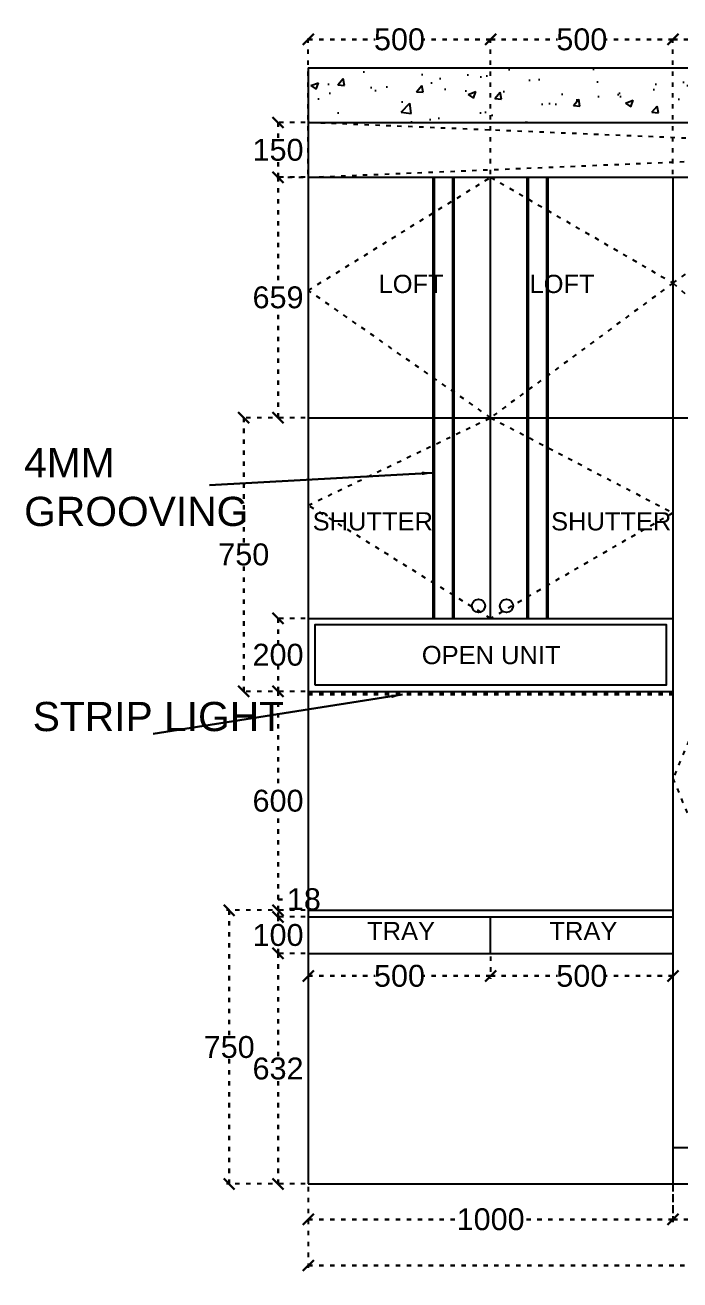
# Model space of a CAD drawing. Header units: millimetres. Extents: x 220712 to 1505573, y -354410 to 241923.
# Drawn here: x 233947 to 235742, y 84970 to 88409 of the extents above; entities that cross this region are included whole.
import ezdxf

# ---------------------------------------------------------------- set-up
doc = ezdxf.new("R2010")
doc.units = ezdxf.units.MM
doc.header["$MEASUREMENT"] = 0
doc.linetypes.add('ACAD_ISO03W100', pattern=[30, 12, -18])
doc.layers.add('Walls', color=253, linetype='Continuous')
doc.layers.add('Words', color=7, linetype='Continuous')
doc.styles.get("Standard").update_dxf_attribs({"font": 'arial.ttf'})
doc.dimstyles.get("Standard").update_dxf_attribs({"dimtxt": 60, "dimasz": 30, "dimexe": 7.75, "dimexo": 8.13, "dimgap": 0.63, "dimtad": 0, "dimtih": 1, "dimtoh": 1, "dimdec": 0, "dimzin": 0, "dimtxsty": 'Standard', "dimblk": 'OBLIQUE', "dimcen": 2.25, "dimclrd": 1, "dimclre": 1, "dimclrt": 1, "dimadec": 0, "dimazin": 0, "dimtfac": 1, "dimtdec": 0, "dimtofl": 0, "dimtmove": 0, "dimatfit": 3, "dimfxl": 1, "dimtolj": 1, "dimtzin": 0, "dimlwd": 30, "dimarcsym": 0})

# ---------------------------------------------------------------- blocks, each defined once
blk = doc.blocks.new('_Oblique')
at = {"color": 0, "linetype": 'ByBlock', "lineweight": -2}
blk.add_line((-0.5, -0.5), (0.5, 0.5), dxfattribs=at)
blk = doc.blocks.new('*D1628')
at = {"layer": 'Defpoints', "color": 0, "linetype": 'ACAD_ISO03W100', "transparency": 16777216}
for p in [(235723.4, 85332.9), (236137.4, 85332.9), (236137.4, 85135.9)]:
    blk.add_point(p, dxfattribs=at)
at = {"layer": 'Walls', "color": 1, "linetype": 'ACAD_ISO03W100', "lineweight": -2, "transparency": 16777216}
for p, q in [((235723.4, 85324.7), (235723.4, 85128.1)), ((236137.4, 85324.7), (236137.4, 85128.1))]:
    blk.add_line(p, q, dxfattribs=at)
at = {"layer": 'Walls', "color": 1, "linetype": 'ACAD_ISO03W100', "lineweight": 30, "transparency": 16777216}
for p, q in [((235723.4, 85135.9), (235862.4, 85135.9)), ((236137.4, 85135.9), (235998.4, 85135.9))]:
    blk.add_line(p, q, dxfattribs=at)
at = {"layer": 'Walls', "color": 1, "linetype": 'ACAD_ISO03W100', "lineweight": 30, "transparency": 16777216, "xscale": 30, "yscale": 30, "zscale": 30, "rotation": 180}
blk.add_blockref('_Oblique', (235723.4, 85135.9), dxfattribs=at)
at = {"layer": 'Walls', "color": 1, "linetype": 'ACAD_ISO03W100', "lineweight": 30, "transparency": 16777216, "xscale": 30, "yscale": 30, "zscale": 30}
blk.add_blockref('_Oblique', (236137.4, 85135.9), dxfattribs=at)
at = {"layer": 'Walls', "color": 1, "linetype": 'ACAD_ISO03W100', "transparency": 16777216, "insert": (235930.4, 85135.9), "char_height": 60, "attachment_point": 5}
blk.add_mtext('\\A1;414', dxfattribs=at)
blk = doc.blocks.new('*D1634')
at = {"layer": 'Defpoints', "color": 0, "linetype": 'ACAD_ISO03W100', "transparency": 16777216}
for p in [(234723.4, 85232.9), (238336.4, 85232.9), (238336.4, 85009.4)]:
    blk.add_point(p, dxfattribs=at)
at = {"layer": 'Walls', "color": 1, "linetype": 'ACAD_ISO03W100', "lineweight": -2, "transparency": 16777216}
for p, q in [((234723.4, 85224.7), (234723.4, 85001.6)), ((238336.4, 85224.7), (238336.4, 85001.6))]:
    blk.add_line(p, q, dxfattribs=at)
at = {"layer": 'Walls', "color": 1, "linetype": 'ACAD_ISO03W100', "lineweight": 30, "transparency": 16777216}
for p, q in [((234723.4, 85009.4), (236439.7, 85009.4)), ((238336.4, 85009.4), (236620.1, 85009.4))]:
    blk.add_line(p, q, dxfattribs=at)
at = {"layer": 'Walls', "color": 1, "linetype": 'ACAD_ISO03W100', "lineweight": 30, "transparency": 16777216, "xscale": 30, "yscale": 30, "zscale": 30, "rotation": 180}
blk.add_blockref('_Oblique', (234723.4, 85009.4), dxfattribs=at)
at = {"layer": 'Walls', "color": 1, "linetype": 'ACAD_ISO03W100', "lineweight": 30, "transparency": 16777216, "xscale": 30, "yscale": 30, "zscale": 30}
blk.add_blockref('_Oblique', (238336.4, 85009.4), dxfattribs=at)
at = {"layer": 'Walls', "color": 1, "linetype": 'ACAD_ISO03W100', "transparency": 16777216, "insert": (236529.9, 85009.4), "char_height": 60, "attachment_point": 5}
blk.add_mtext('\\A1;3613', dxfattribs=at)
blk = doc.blocks.new('*D1640')
at = {"layer": 'Defpoints', "color": 0, "linetype": 'ACAD_ISO03W100', "transparency": 16777216}
for p in [(234723.4, 85889.9), (235223.4, 85864.9), (234723.4, 85803)]:
    blk.add_point(p, dxfattribs=at)
at = {"layer": 'Walls', "color": 1, "linetype": 'ACAD_ISO03W100', "lineweight": -2, "transparency": 16777216}
for p, q in [((234723.4, 85881.7), (234723.4, 85795.2)), ((235223.4, 85856.7), (235223.4, 85795.2))]:
    blk.add_line(p, q, dxfattribs=at)
at = {"layer": 'Walls', "color": 1, "linetype": 'ACAD_ISO03W100', "lineweight": 30, "transparency": 16777216}
for p, q in [((234723.4, 85803), (234906.5, 85803)), ((235223.4, 85803), (235040.2, 85803))]:
    blk.add_line(p, q, dxfattribs=at)
at = {"layer": 'Walls', "color": 1, "linetype": 'ACAD_ISO03W100', "lineweight": 30, "transparency": 16777216, "xscale": 30, "yscale": 30, "zscale": 30, "rotation": 180}
blk.add_blockref('_Oblique', (234723.4, 85803), dxfattribs=at)
at = {"layer": 'Walls', "color": 1, "linetype": 'ACAD_ISO03W100', "lineweight": 30, "transparency": 16777216, "xscale": 30, "yscale": 30, "zscale": 30}
blk.add_blockref('_Oblique', (235223.4, 85803), dxfattribs=at)
at = {"layer": 'Walls', "color": 1, "linetype": 'ACAD_ISO03W100', "transparency": 16777216, "insert": (234973.4, 85803), "char_height": 60, "attachment_point": 5}
blk.add_mtext('\\A1;500', dxfattribs=at)
blk = doc.blocks.new('*D1641')
at = {"layer": 'Defpoints', "color": 0, "linetype": 'ACAD_ISO03W100', "transparency": 16777216}
for p in [(235723.4, 85889.9), (235223.4, 85864.9), (235723.4, 85803)]:
    blk.add_point(p, dxfattribs=at)
at = {"layer": 'Walls', "color": 1, "linetype": 'ACAD_ISO03W100', "lineweight": -2, "transparency": 16777216}
for p, q in [((235723.4, 85881.7), (235723.4, 85795.2)), ((235223.4, 85856.7), (235223.4, 85795.2))]:
    blk.add_line(p, q, dxfattribs=at)
at = {"layer": 'Walls', "color": 1, "linetype": 'ACAD_ISO03W100', "lineweight": 30, "transparency": 16777216}
for p, q in [((235223.4, 85803), (235406.5, 85803)), ((235723.4, 85803), (235540.2, 85803))]:
    blk.add_line(p, q, dxfattribs=at)
at = {"layer": 'Walls', "color": 1, "linetype": 'ACAD_ISO03W100', "lineweight": 30, "transparency": 16777216, "xscale": 30, "yscale": 30, "zscale": 30, "rotation": 180}
blk.add_blockref('_Oblique', (235223.4, 85803), dxfattribs=at)
at = {"layer": 'Walls', "color": 1, "linetype": 'ACAD_ISO03W100', "lineweight": 30, "transparency": 16777216, "xscale": 30, "yscale": 30, "zscale": 30}
blk.add_blockref('_Oblique', (235723.4, 85803), dxfattribs=at)
at = {"layer": 'Walls', "color": 1, "linetype": 'ACAD_ISO03W100', "transparency": 16777216, "insert": (235473.4, 85803), "char_height": 60, "attachment_point": 5}
blk.add_mtext('\\A1;500', dxfattribs=at)
blk = doc.blocks.new('*D1642')
at = {"layer": 'Defpoints', "color": 0, "linetype": 'ACAD_ISO03W100', "transparency": 16777216}
for p in [(234723.4, 85964.9), (234640.5, 85864.9), (234723.4, 85864.9)]:
    blk.add_point(p, dxfattribs=at)
at = {"layer": 'Walls', "color": 1, "linetype": 'ACAD_ISO03W100', "lineweight": -2, "transparency": 16777216}
for p, q in [((234715.2, 85964.9), (234632.8, 85964.9)), ((234715.2, 85864.9), (234632.8, 85864.9))]:
    blk.add_line(p, q, dxfattribs=at)
at = {"layer": 'Walls', "color": 1, "linetype": 'ACAD_ISO03W100', "lineweight": 30, "transparency": 16777216}
for p, q in [((234640.5, 85964.9), (234640.5, 85946.1)), ((234640.5, 85864.9), (234640.5, 85883.6))]:
    blk.add_line(p, q, dxfattribs=at)
at = {"layer": 'Walls', "color": 1, "linetype": 'ACAD_ISO03W100', "lineweight": 30, "transparency": 16777216, "xscale": 30, "yscale": 30, "zscale": 30}
for p, rotation in [((234640.5, 85964.9), 90), ((234640.5, 85864.9), 270)]:
    blk.add_blockref('_Oblique', p, dxfattribs=dict(at, rotation=rotation))
at = {"layer": 'Walls', "color": 1, "linetype": 'ACAD_ISO03W100', "transparency": 16777216, "insert": (234640.5, 85914.9), "char_height": 60, "attachment_point": 5}
blk.add_mtext('\\A1;100', dxfattribs=at)
blk = doc.blocks.new('*D1643')
at = {"layer": 'Defpoints', "color": 0, "linetype": 'ACAD_ISO03W100', "transparency": 16777216}
for p in [(234640.5, 85982.9), (234723.4, 85982.9), (234723.4, 85964.9)]:
    blk.add_point(p, dxfattribs=at)
at = {"layer": 'Walls', "color": 1, "linetype": 'ACAD_ISO03W100', "lineweight": 30, "transparency": 16777216}
for p, q in [((234640.5, 85982.9), (234640.5, 86012.9)), ((234640.5, 86012.9), (234670.5, 86012.9)), ((234640.5, 85964.9), (234640.5, 85982.9))]:
    blk.add_line(p, q, dxfattribs=at)
at = {"layer": 'Walls', "color": 1, "linetype": 'ACAD_ISO03W100', "lineweight": -2, "transparency": 16777216}
for p, q in [((234715.2, 85982.9), (234632.8, 85982.9)), ((234715.2, 85964.9), (234632.8, 85964.9))]:
    blk.add_line(p, q, dxfattribs=at)
at = {"layer": 'Walls', "color": 1, "linetype": 'ACAD_ISO03W100', "lineweight": 30, "transparency": 16777216, "xscale": 30, "yscale": 30, "zscale": 30}
for p, rotation in [((234640.5, 85982.9), 90), ((234640.5, 85964.9), 270)]:
    blk.add_blockref('_Oblique', p, dxfattribs=dict(at, rotation=rotation))
at = {"layer": 'Walls', "color": 1, "linetype": 'ACAD_ISO03W100', "transparency": 16777216, "insert": (234711.3, 86012.9), "char_height": 60, "attachment_point": 5}
blk.add_mtext('\\A1;18', dxfattribs=at)
blk = doc.blocks.new('*D1644')
at = {"layer": 'Defpoints', "color": 0, "linetype": 'ACAD_ISO03W100', "transparency": 16777216}
for p in [(234640.5, 86582.9), (234723.4, 86582.9), (234723.4, 85982.9)]:
    blk.add_point(p, dxfattribs=at)
at = {"layer": 'Walls', "color": 1, "linetype": 'ACAD_ISO03W100', "lineweight": -2, "transparency": 16777216}
for p, q in [((234715.2, 86582.9), (234632.8, 86582.9)), ((234715.2, 85982.9), (234632.8, 85982.9))]:
    blk.add_line(p, q, dxfattribs=at)
at = {"layer": 'Walls', "color": 1, "linetype": 'ACAD_ISO03W100', "lineweight": 30, "transparency": 16777216}
for p, q in [((234640.5, 86582.9), (234640.5, 86314.1)), ((234640.5, 85982.9), (234640.5, 86251.6))]:
    blk.add_line(p, q, dxfattribs=at)
at = {"layer": 'Walls', "color": 1, "linetype": 'ACAD_ISO03W100', "lineweight": 30, "transparency": 16777216, "xscale": 30, "yscale": 30, "zscale": 30}
for p, rotation in [((234640.5, 86582.9), 90), ((234640.5, 85982.9), 270)]:
    blk.add_blockref('_Oblique', p, dxfattribs=dict(at, rotation=rotation))
at = {"layer": 'Walls', "color": 1, "linetype": 'ACAD_ISO03W100', "transparency": 16777216, "insert": (234640.5, 86282.9), "char_height": 60, "attachment_point": 5}
blk.add_mtext('\\A1;600', dxfattribs=at)
blk = doc.blocks.new('*D1645')
at = {"layer": 'Defpoints', "color": 0, "linetype": 'ACAD_ISO03W100', "transparency": 16777216}
for p in [(234546.5, 87332.9), (234723.4, 87332.9), (234723.4, 86582.9)]:
    blk.add_point(p, dxfattribs=at)
at = {"layer": 'Walls', "color": 1, "linetype": 'ACAD_ISO03W100', "lineweight": -2, "transparency": 16777216}
for p, q in [((234715.2, 87332.9), (234538.8, 87332.9)), ((234715.2, 86582.9), (234538.8, 86582.9))]:
    blk.add_line(p, q, dxfattribs=at)
at = {"layer": 'Walls', "color": 1, "linetype": 'ACAD_ISO03W100', "lineweight": 30, "transparency": 16777216}
for p, q in [((234546.5, 87332.9), (234546.5, 86989.1)), ((234546.5, 86582.9), (234546.5, 86926.6))]:
    blk.add_line(p, q, dxfattribs=at)
at = {"layer": 'Walls', "color": 1, "linetype": 'ACAD_ISO03W100', "lineweight": 30, "transparency": 16777216, "xscale": 30, "yscale": 30, "zscale": 30}
for p, rotation in [((234546.5, 87332.9), 90), ((234546.5, 86582.9), 270)]:
    blk.add_blockref('_Oblique', p, dxfattribs=dict(at, rotation=rotation))
at = {"layer": 'Walls', "color": 1, "linetype": 'ACAD_ISO03W100', "transparency": 16777216, "insert": (234546.5, 86957.9), "char_height": 60, "attachment_point": 5}
blk.add_mtext('\\A1;750', dxfattribs=at)
blk = doc.blocks.new('*D1646')
at = {"layer": 'Defpoints', "color": 0, "linetype": 'ACAD_ISO03W100', "transparency": 16777216}
for p in [(234640.5, 87991.9), (234723.4, 87991.9), (234723.4, 87332.9)]:
    blk.add_point(p, dxfattribs=at)
at = {"layer": 'Walls', "color": 1, "linetype": 'ACAD_ISO03W100', "lineweight": -2, "transparency": 16777216}
for p, q in [((234715.2, 87991.9), (234632.8, 87991.9)), ((234715.2, 87332.9), (234632.8, 87332.9))]:
    blk.add_line(p, q, dxfattribs=at)
at = {"layer": 'Walls', "color": 1, "linetype": 'ACAD_ISO03W100', "lineweight": 30, "transparency": 16777216}
for p, q in [((234640.5, 87991.9), (234640.5, 87693.6)), ((234640.5, 87332.9), (234640.5, 87631.1))]:
    blk.add_line(p, q, dxfattribs=at)
at = {"layer": 'Walls', "color": 1, "linetype": 'ACAD_ISO03W100', "lineweight": 30, "transparency": 16777216, "xscale": 30, "yscale": 30, "zscale": 30}
for p, rotation in [((234640.5, 87991.9), 90), ((234640.5, 87332.9), 270)]:
    blk.add_blockref('_Oblique', p, dxfattribs=dict(at, rotation=rotation))
at = {"layer": 'Walls', "color": 1, "linetype": 'ACAD_ISO03W100', "transparency": 16777216, "insert": (234640.5, 87662.4), "char_height": 60, "attachment_point": 5}
blk.add_mtext('\\A1;659', dxfattribs=at)
blk = doc.blocks.new('*D1647')
at = {"layer": 'Defpoints', "color": 0, "linetype": 'ACAD_ISO03W100', "transparency": 16777216}
for p in [(234640.5, 88141.9), (234723.4, 88141.9), (234717.5, 87991.6)]:
    blk.add_point(p, dxfattribs=at)
at = {"layer": 'Walls', "color": 1, "linetype": 'ACAD_ISO03W100', "lineweight": -2, "transparency": 16777216}
for p, q in [((234715.2, 88141.9), (234632.8, 88141.9)), ((234709.3, 87991.6), (234632.8, 87991.6))]:
    blk.add_line(p, q, dxfattribs=at)
at = {"layer": 'Walls', "color": 1, "linetype": 'ACAD_ISO03W100', "lineweight": 30, "transparency": 16777216}
for p, q in [((234640.5, 88141.9), (234640.5, 88098)), ((234640.5, 87991.6), (234640.5, 88035.5))]:
    blk.add_line(p, q, dxfattribs=at)
at = {"layer": 'Walls', "color": 1, "linetype": 'ACAD_ISO03W100', "lineweight": 30, "transparency": 16777216, "xscale": 30, "yscale": 30, "zscale": 30}
for p, rotation in [((234640.5, 88141.9), 90), ((234640.5, 87991.6), 270)]:
    blk.add_blockref('_Oblique', p, dxfattribs=dict(at, rotation=rotation))
at = {"layer": 'Walls', "color": 1, "linetype": 'ACAD_ISO03W100', "transparency": 16777216, "insert": (234640.5, 88066.7), "char_height": 60, "attachment_point": 5}
blk.add_mtext('\\A1;150', dxfattribs=at)
blk = doc.blocks.new('*D1648')
at = {"layer": 'Defpoints', "color": 0, "linetype": 'ACAD_ISO03W100', "transparency": 16777216}
for p in [(234723.4, 85982.9), (234506.5, 85232.9), (234723.4, 85232.9)]:
    blk.add_point(p, dxfattribs=at)
at = {"layer": 'Walls', "color": 1, "linetype": 'ACAD_ISO03W100', "lineweight": -2, "transparency": 16777216}
for p, q in [((234715.2, 85982.9), (234498.8, 85982.9)), ((234715.2, 85232.9), (234498.8, 85232.9))]:
    blk.add_line(p, q, dxfattribs=at)
at = {"layer": 'Walls', "color": 1, "linetype": 'ACAD_ISO03W100', "lineweight": 30, "transparency": 16777216}
for p, q in [((234506.5, 85982.9), (234506.5, 85639.1)), ((234506.5, 85232.9), (234506.5, 85576.6))]:
    blk.add_line(p, q, dxfattribs=at)
at = {"layer": 'Walls', "color": 1, "linetype": 'ACAD_ISO03W100', "lineweight": 30, "transparency": 16777216, "xscale": 30, "yscale": 30, "zscale": 30}
for p, rotation in [((234506.5, 85982.9), 90), ((234506.5, 85232.9), 270)]:
    blk.add_blockref('_Oblique', p, dxfattribs=dict(at, rotation=rotation))
at = {"layer": 'Walls', "color": 1, "linetype": 'ACAD_ISO03W100', "transparency": 16777216, "insert": (234506.5, 85607.9), "char_height": 60, "attachment_point": 5}
blk.add_mtext('\\A1;750', dxfattribs=at)
blk = doc.blocks.new('*D1649')
at = {"layer": 'Defpoints', "color": 0, "linetype": 'ACAD_ISO03W100', "transparency": 16777216}
for p in [(234723.4, 85864.9), (234640.5, 85232.9), (234723.4, 85232.9)]:
    blk.add_point(p, dxfattribs=at)
at = {"layer": 'Walls', "color": 1, "linetype": 'ACAD_ISO03W100', "lineweight": -2, "transparency": 16777216}
for p, q in [((234715.2, 85864.9), (234632.8, 85864.9)), ((234715.2, 85232.9), (234632.8, 85232.9))]:
    blk.add_line(p, q, dxfattribs=at)
at = {"layer": 'Walls', "color": 1, "linetype": 'ACAD_ISO03W100', "lineweight": 30, "transparency": 16777216}
for p, q in [((234640.5, 85864.9), (234640.5, 85580.2)), ((234640.5, 85232.9), (234640.5, 85517.6))]:
    blk.add_line(p, q, dxfattribs=at)
at = {"layer": 'Walls', "color": 1, "linetype": 'ACAD_ISO03W100', "lineweight": 30, "transparency": 16777216, "xscale": 30, "yscale": 30, "zscale": 30}
for p, rotation in [((234640.5, 85864.9), 90), ((234640.5, 85232.9), 270)]:
    blk.add_blockref('_Oblique', p, dxfattribs=dict(at, rotation=rotation))
at = {"layer": 'Walls', "color": 1, "linetype": 'ACAD_ISO03W100', "transparency": 16777216, "insert": (234640.5, 85548.9), "char_height": 60, "attachment_point": 5}
blk.add_mtext('\\A1;632', dxfattribs=at)
blk = doc.blocks.new('*D1650')
at = {"layer": 'Defpoints', "color": 0, "linetype": 'ACAD_ISO03W100', "transparency": 16777216}
for p in [(234723.4, 85232.9), (235723.4, 85232.9), (235723.4, 85135.9)]:
    blk.add_point(p, dxfattribs=at)
at = {"layer": 'Walls', "color": 1, "linetype": 'ACAD_ISO03W100', "lineweight": -2, "transparency": 16777216}
for p, q in [((234723.4, 85224.7), (234723.4, 85128.1)), ((235723.4, 85224.7), (235723.4, 85128.1))]:
    blk.add_line(p, q, dxfattribs=at)
at = {"layer": 'Walls', "color": 1, "linetype": 'ACAD_ISO03W100', "lineweight": 30, "transparency": 16777216}
for p, q in [((234723.4, 85135.9), (235136.1, 85135.9)), ((235723.4, 85135.9), (235310.7, 85135.9))]:
    blk.add_line(p, q, dxfattribs=at)
at = {"layer": 'Walls', "color": 1, "linetype": 'ACAD_ISO03W100', "lineweight": 30, "transparency": 16777216, "xscale": 30, "yscale": 30, "zscale": 30, "rotation": 180}
blk.add_blockref('_Oblique', (234723.4, 85135.9), dxfattribs=at)
at = {"layer": 'Walls', "color": 1, "linetype": 'ACAD_ISO03W100', "lineweight": 30, "transparency": 16777216, "xscale": 30, "yscale": 30, "zscale": 30}
blk.add_blockref('_Oblique', (235723.4, 85135.9), dxfattribs=at)
at = {"layer": 'Walls', "color": 1, "linetype": 'ACAD_ISO03W100', "transparency": 16777216, "insert": (235223.4, 85135.9), "char_height": 60, "attachment_point": 5}
blk.add_mtext('\\A1;1000', dxfattribs=at)
blk = doc.blocks.new('*D1671')
at = {"layer": 'Defpoints', "color": 0, "linetype": 'ACAD_ISO03W100', "transparency": 16777216}
for p in [(234640.5, 86782.9), (234723.4, 86782.9), (234723.4, 86582.9)]:
    blk.add_point(p, dxfattribs=at)
at = {"layer": 'Walls', "color": 1, "linetype": 'ACAD_ISO03W100', "lineweight": -2, "transparency": 16777216}
for p, q in [((234715.2, 86782.9), (234632.8, 86782.9)), ((234715.2, 86582.9), (234632.8, 86582.9))]:
    blk.add_line(p, q, dxfattribs=at)
at = {"layer": 'Walls', "color": 1, "linetype": 'ACAD_ISO03W100', "lineweight": 30, "transparency": 16777216}
for p, q in [((234640.5, 86782.9), (234640.5, 86714.1)), ((234640.5, 86582.9), (234640.5, 86651.6))]:
    blk.add_line(p, q, dxfattribs=at)
at = {"layer": 'Walls', "color": 1, "linetype": 'ACAD_ISO03W100', "lineweight": 30, "transparency": 16777216, "xscale": 30, "yscale": 30, "zscale": 30}
for p, rotation in [((234640.5, 86782.9), 90), ((234640.5, 86582.9), 270)]:
    blk.add_blockref('_Oblique', p, dxfattribs=dict(at, rotation=rotation))
at = {"layer": 'Walls', "color": 1, "linetype": 'ACAD_ISO03W100', "transparency": 16777216, "insert": (234640.5, 86682.9), "char_height": 60, "attachment_point": 5}
blk.add_mtext('\\A1;200', dxfattribs=at)
blk = doc.blocks.new('*D1677')
at = {"layer": 'Defpoints', "color": 0, "linetype": 'ACAD_ISO03W100', "transparency": 16777216}
for p in [(235223.4, 88369.5), (234723.4, 87991.9), (235223.4, 87991.9)]:
    blk.add_point(p, dxfattribs=at)
at = {"layer": 'Walls', "color": 1, "linetype": 'ACAD_ISO03W100', "lineweight": -2, "transparency": 16777216}
for p, q in [((234723.4, 88000), (234723.4, 88377.2)), ((235223.4, 88000), (235223.4, 88377.2))]:
    blk.add_line(p, q, dxfattribs=at)
at = {"layer": 'Walls', "color": 1, "linetype": 'ACAD_ISO03W100', "lineweight": 30, "transparency": 16777216}
for p, q in [((234723.4, 88369.5), (234906.5, 88369.5)), ((235223.4, 88369.5), (235040.2, 88369.5))]:
    blk.add_line(p, q, dxfattribs=at)
at = {"layer": 'Walls', "color": 1, "linetype": 'ACAD_ISO03W100', "lineweight": 30, "transparency": 16777216, "xscale": 30, "yscale": 30, "zscale": 30, "rotation": 180}
blk.add_blockref('_Oblique', (234723.4, 88369.5), dxfattribs=at)
at = {"layer": 'Walls', "color": 1, "linetype": 'ACAD_ISO03W100', "lineweight": 30, "transparency": 16777216, "xscale": 30, "yscale": 30, "zscale": 30}
blk.add_blockref('_Oblique', (235223.4, 88369.5), dxfattribs=at)
at = {"layer": 'Walls', "color": 1, "linetype": 'ACAD_ISO03W100', "transparency": 16777216, "insert": (234973.4, 88369.5), "char_height": 60, "attachment_point": 5}
blk.add_mtext('\\A1;500', dxfattribs=at)
blk = doc.blocks.new('*D1678')
at = {"layer": 'Defpoints', "color": 0, "linetype": 'ACAD_ISO03W100', "transparency": 16777216}
for p in [(235723.4, 88369.5), (235223.4, 87991.9), (235723.4, 87991.9)]:
    blk.add_point(p, dxfattribs=at)
at = {"layer": 'Walls', "color": 1, "linetype": 'ACAD_ISO03W100', "lineweight": -2, "transparency": 16777216}
for p, q in [((235223.4, 88000), (235223.4, 88377.2)), ((235723.4, 88000), (235723.4, 88377.2))]:
    blk.add_line(p, q, dxfattribs=at)
at = {"layer": 'Walls', "color": 1, "linetype": 'ACAD_ISO03W100', "lineweight": 30, "transparency": 16777216}
for p, q in [((235223.4, 88369.5), (235406.5, 88369.5)), ((235723.4, 88369.5), (235540.2, 88369.5))]:
    blk.add_line(p, q, dxfattribs=at)
at = {"layer": 'Walls', "color": 1, "linetype": 'ACAD_ISO03W100', "lineweight": 30, "transparency": 16777216, "xscale": 30, "yscale": 30, "zscale": 30, "rotation": 180}
blk.add_blockref('_Oblique', (235223.4, 88369.5), dxfattribs=at)
at = {"layer": 'Walls', "color": 1, "linetype": 'ACAD_ISO03W100', "lineweight": 30, "transparency": 16777216, "xscale": 30, "yscale": 30, "zscale": 30}
blk.add_blockref('_Oblique', (235723.4, 88369.5), dxfattribs=at)
at = {"layer": 'Walls', "color": 1, "linetype": 'ACAD_ISO03W100', "transparency": 16777216, "insert": (235473.4, 88369.5), "char_height": 60, "attachment_point": 5}
blk.add_mtext('\\A1;500', dxfattribs=at)
blk = doc.blocks.new('*D1679')
at = {"layer": 'Defpoints', "color": 0, "linetype": 'ACAD_ISO03W100', "transparency": 16777216}
for p in [(236137.4, 88369.5), (235723.4, 87991.9), (236137.4, 87991.9)]:
    blk.add_point(p, dxfattribs=at)
at = {"layer": 'Walls', "color": 1, "linetype": 'ACAD_ISO03W100', "lineweight": -2, "transparency": 16777216}
for p, q in [((235723.4, 88000), (235723.4, 88377.2)), ((236137.4, 88000), (236137.4, 88377.2))]:
    blk.add_line(p, q, dxfattribs=at)
at = {"layer": 'Walls', "color": 1, "linetype": 'ACAD_ISO03W100', "lineweight": 30, "transparency": 16777216}
for p, q in [((235723.4, 88369.5), (235862.4, 88369.5)), ((236137.4, 88369.5), (235998.4, 88369.5))]:
    blk.add_line(p, q, dxfattribs=at)
at = {"layer": 'Walls', "color": 1, "linetype": 'ACAD_ISO03W100', "lineweight": 30, "transparency": 16777216, "xscale": 30, "yscale": 30, "zscale": 30, "rotation": 180}
blk.add_blockref('_Oblique', (235723.4, 88369.5), dxfattribs=at)
at = {"layer": 'Walls', "color": 1, "linetype": 'ACAD_ISO03W100', "lineweight": 30, "transparency": 16777216, "xscale": 30, "yscale": 30, "zscale": 30}
blk.add_blockref('_Oblique', (236137.4, 88369.5), dxfattribs=at)
at = {"layer": 'Walls', "color": 1, "linetype": 'ACAD_ISO03W100', "transparency": 16777216, "insert": (235930.4, 88369.5), "char_height": 60, "attachment_point": 5}
blk.add_mtext('\\A1;414', dxfattribs=at)

msp = doc.modelspace()

# ---------------------------------------------------------------- hatches: boundary and pattern name
at = {"layer": 'Walls', "linetype": 'ACAD_ISO03W100', "true_color": 0xc7c8ca}
h = msp.add_hatch(dxfattribs=at)
h.set_pattern_fill('AR-CONC', color=9, scale=30)
h.set_pattern_definition([(50, (0, 0), (215.17805, -18.82564), [22.5, -247.5]), (355, (0, 0), (-41.6254, 225.65764), [18, -198]), (100.45144, (17.93, -1.57), (173.55265, 206.832), [19.12206, -210.34263]), (46.1842, (0, 60), (320.1724, -49.65578), [33.75, -371.25]), (96.63564, (26.68, 55.86), (280.3986, 292.23558), [28.6831, -315.51413]), (351.18416, (0, 60), (280.3986, 292.2356), [27, -297]), (21, (30, 45), (179.07212, -120.78567), [22.5, -247.5]), (326, (30, 45), (72.9946, 217.54501), [18, -198]), (71.451445, (44.92, 34.93), (252.06671, 96.75935), [19.12206, -210.34263]), (37.5, (0, 0), (3.647957, 99.868156), [0, -195.6, 0, -201, 0, -198.75]), (7.5, (0, 0), (78.92086, 118.323514), [0, -114.6, 0, -191.1, 0, -75.75]), (327.5, (-66.9, 0), (160.14673, -6.766462), [0, -75, 0, -234, 0, -310.5]), (317.5, (-96.9, 0), (174.95585, 30.031495), [0, -97.5, 0, -155.4, 0, -220.5])])
h.paths.add_polyline_path([(238336.4, 88291.9), (234723.4, 88291.9), (234723.4, 88141.9), (238336.4, 88141.9)])

# ---------------------------------------------------------------- linework, layer by layer
at = {"layer": 'Walls', "color": 18, "true_color": 0x000000}
for p, q in [((234723.4, 88291.9), (238336.4, 88291.9)), ((234723.4, 88291.9), (234723.4, 85232.9)), ((234723.4, 88141.9), (238336.4, 88141.9)), ((234723.4, 87991.9), (238336.4, 87991.9)), ((235723.4, 85332.9), (238336.4, 85332.9)), ((234723.4, 85232.9), (238336.4, 85232.9))]:
    msp.add_line(p, q, dxfattribs=at)
at = {"layer": 'Walls', "color": 159, "true_color": 0x22346e}
for p, q in [((235065.4, 86782.9), (235065.4, 87991.9)), ((235069.4, 86782.9), (235069.4, 87991.9)), ((235119.4, 86782.9), (235119.4, 87991.9)), ((235123.4, 86782.9), (235123.4, 87991.9)), ((235223.4, 86782.9), (235223.4, 87991.9)), ((235323.4, 86782.9), (235323.4, 87991.9)), ((235327.4, 86782.9), (235327.4, 87991.9)), ((235377.4, 86782.9), (235377.4, 87991.9)), ((235381.4, 86782.9), (235381.4, 87991.9)), ((235723.4, 87991.9), (235723.4, 85232.9)), ((234723.4, 87332.9), (238336.4, 87332.9)), ((234723.4, 86782.9), (235723.4, 86782.9)), ((234723.4, 86582.9), (235723.4, 86582.9)), ((234723.4, 85982.9), (235723.4, 85982.9)), ((234723.4, 85964.9), (235723.4, 85964.9)), ((235223.4, 85864.9), (235223.4, 85964.9)), ((234723.4, 85864.9), (235723.4, 85864.9))]:
    msp.add_line(p, q, dxfattribs=at)
at = {"layer": 'Walls', "color": 40, "linetype": 'ACAD_ISO03W100', "true_color": 0xf8d731}
for p, q in [((234723.4, 86577.9), (235723.4, 86577.9)), ((234723.4, 86575.9), (235723.4, 86575.9)), ((234723.4, 86573.9), (235723.4, 86573.9))]:
    msp.add_line(p, q, dxfattribs=at)
at = {"layer": 'Walls', "color": 240, "linetype": 'ACAD_ISO03W100', "true_color": 0xed1f24}
msp.add_lwpolyline([(234723.4, 87991.9), (238336.4, 88141.9), (238336.4, 87991.9), (234723.4, 88141.9)], dxfattribs=at)
at = {"layer": 'Walls', "color": 9, "linetype": 'ACAD_ISO03W100', "true_color": 0xc7c8ca}
for points in [[(235223.4, 87991.9), (235723.4, 87701.9), (235223.4, 87332.9), (234723.4, 87682), (235223.4, 87991.9)], [(236137.4, 87991.9), (236550.4, 87684.9), (236137.4, 87332.9), (235723.4, 87701.9), (236137.4, 87991.9)], [(235223.4, 87332.9), (235723.4, 87072), (235223.4, 86782.9), (234723.4, 87093), (235223.4, 87332.9)], [(236137.4, 87332.9), (235723.4, 86344.4), (236137.4, 85332.9)]]:
    msp.add_lwpolyline(points, dxfattribs=at)
at = {"layer": 'Walls', "color": 159, "true_color": 0x22346e}
msp.add_lwpolyline([(234741.4, 86600.9), (235705.4, 86600.9), (235705.4, 86764.9), (234741.4, 86764.9)], close=True, dxfattribs=at)
for centre in [(235190, 86817.5), (235267, 86817.5)]:
    msp.add_circle(centre, 18, dxfattribs=at)

# ---------------------------------------------------------------- texts
at = {"color": 7, "char_height": 50, "attachment_point": 1}
for s, insert in [('\\pxqc;LOFT', (234773.9, 87724.6)), ('\\pxqc;LOFT', (235187.9, 87724.6)), ('\\pxqc;SHUTTER', (234669, 87074)), ('\\pxqc;SHUTTER', (235322.7, 87074)), ('\\pxqc;OPEN UNIT', (234993.5, 86707.5)), ('\\pxqc;TRAY', (234746.5, 85951.2)), ('\\pxqc;TRAY', (235246.5, 85951.2))]:
    msp.add_mtext_dynamic_manual_height_columns(s, width=462.73, gutter_width=1213, heights=[0], dxfattribs=dict(at, insert=insert))
at = {"layer": 'Words', "color": 0, "char_height": 80, "attachment_point": 1}
for s, insert in [('4MM GROOVING', (233944.3, 87249.5)), ('STRIP LIGHT', (233967.8, 86554))]:
    msp.add_mtext_dynamic_manual_height_columns(s, width=662.048, gutter_width=866.4, heights=[440.1], dxfattribs=dict(at, insert=insert))

# ---------------------------------------------------------------- dimensions: what is measured, and where the dimension line sits
at = {"layer": 'Walls', "color": 159, "linetype": 'ACAD_ISO03W100', "true_color": 0x22346e}
for base, p1, p2, picture, middle in [((235223.4, 88369.5), (234723.4, 87991.9), (235223.4, 87991.9), '*D1677', (234973.4, 88369.5)), ((235723.4, 88369.5), (235223.4, 87991.9), (235723.4, 87991.9), '*D1678', (235473.4, 88369.5)), ((236137.4, 88369.5), (235723.4, 87991.9), (236137.4, 87991.9), '*D1679', (235930.4, 88369.5))]:
    dim = msp.add_linear_dim(base=base, p1=p1, p2=p2, dimstyle='Standard', dxfattribs=at)
    dim.commit()
    dim.dimension.update_dxf_attribs({"geometry": picture, "text_midpoint": middle})
at = {"layer": 'Walls', "color": 9, "linetype": 'ACAD_ISO03W100', "true_color": 0xc7c8ca}
for base, p1, p2, picture, middle in [((234640.5, 88141.9), (234717.5, 87991.6), (234723.4, 88141.9), '*D1647', (234640.5, 88066.7)), ((234640.5, 87991.9), (234723.4, 87332.9), (234723.4, 87991.9), '*D1646', (234640.5, 87662.4)), ((234546.5, 87332.9), (234723.4, 86582.9), (234723.4, 87332.9), '*D1645', (234546.5, 86957.9)), ((234640.5, 86582.9), (234723.4, 85982.9), (234723.4, 86582.9), '*D1644', (234640.5, 86282.9)), ((234640.5, 85982.9), (234723.4, 85964.9), (234723.4, 85982.9), '*D1643', (234711.3, 86012.9)), ((234640.5, 85864.9), (234723.4, 85964.9), (234723.4, 85864.9), '*D1642', (234640.5, 85914.9)), ((234640.5, 85232.9), (234723.4, 85864.9), (234723.4, 85232.9), '*D1649', (234640.5, 85548.9))]:
    dim = msp.add_linear_dim(base=base, p1=p1, p2=p2, angle=90, dimstyle='Standard', dxfattribs=at)
    dim.commit()
    dim.dimension.update_dxf_attribs({"geometry": picture, "text_midpoint": middle})
at = {"layer": 'Walls', "color": 240, "linetype": 'ACAD_ISO03W100', "true_color": 0xed1f24}
dim = msp.add_linear_dim(base=(234640.5, 86782.9), p1=(234723.4, 86582.9), p2=(234723.4, 86782.9), angle=90, dimstyle='Standard', dxfattribs=at)
dim.commit()
dim.dimension.update_dxf_attribs({"geometry": '*D1671', "text_midpoint": (234640.5, 86682.9)})
at = {"layer": 'Walls', "color": 9, "linetype": 'ACAD_ISO03W100', "true_color": 0xc7c8ca}
dim = msp.add_linear_dim(base=(234506.5, 85232.9), p1=(234723.4, 85982.9), p2=(234723.4, 85232.9), angle=90, dimstyle='Standard', dxfattribs=at)
dim.commit()
dim.dimension.update_dxf_attribs({"geometry": '*D1648', "text_midpoint": (234506.5, 85607.9), "dimtype": 160})
for base, p1, p2, picture, middle in [((234723.4, 85803), (235223.4, 85864.9), (234723.4, 85889.9), '*D1640', (234973.4, 85803)), ((235723.4, 85803), (235223.4, 85864.9), (235723.4, 85889.9), '*D1641', (235473.4, 85803)), ((236137.4, 85135.9), (235723.4, 85332.9), (236137.4, 85332.9), '*D1628', (235930.4, 85135.9)), ((238336.4, 85009.4), (234723.4, 85232.9), (238336.4, 85232.9), '*D1634', (236529.9, 85009.4)), ((235723.4, 85135.9), (234723.4, 85232.9), (235723.4, 85232.9), '*D1650', (235223.4, 85135.9))]:
    dim = msp.add_linear_dim(base=base, p1=p1, p2=p2, dimstyle='Standard', dxfattribs=at)
    dim.commit()
    dim.dimension.update_dxf_attribs({"geometry": picture, "text_midpoint": middle})

# ---------------------------------------------------------------- leaders
at = {"layer": 'Walls', "color": 252, "linetype": 'ByBlock', "true_color": 0x939598}
for points in [[(235065.4, 87182), (234453, 87148)], [(234981.5, 86573.9), (234298, 86466.3)]]:
    msp.add_leader(points, dimstyle='Standard', override={"dimgap": 0.63, "dimtad": 0}, dxfattribs=at)

doc.saveas('drawing.dxf')
